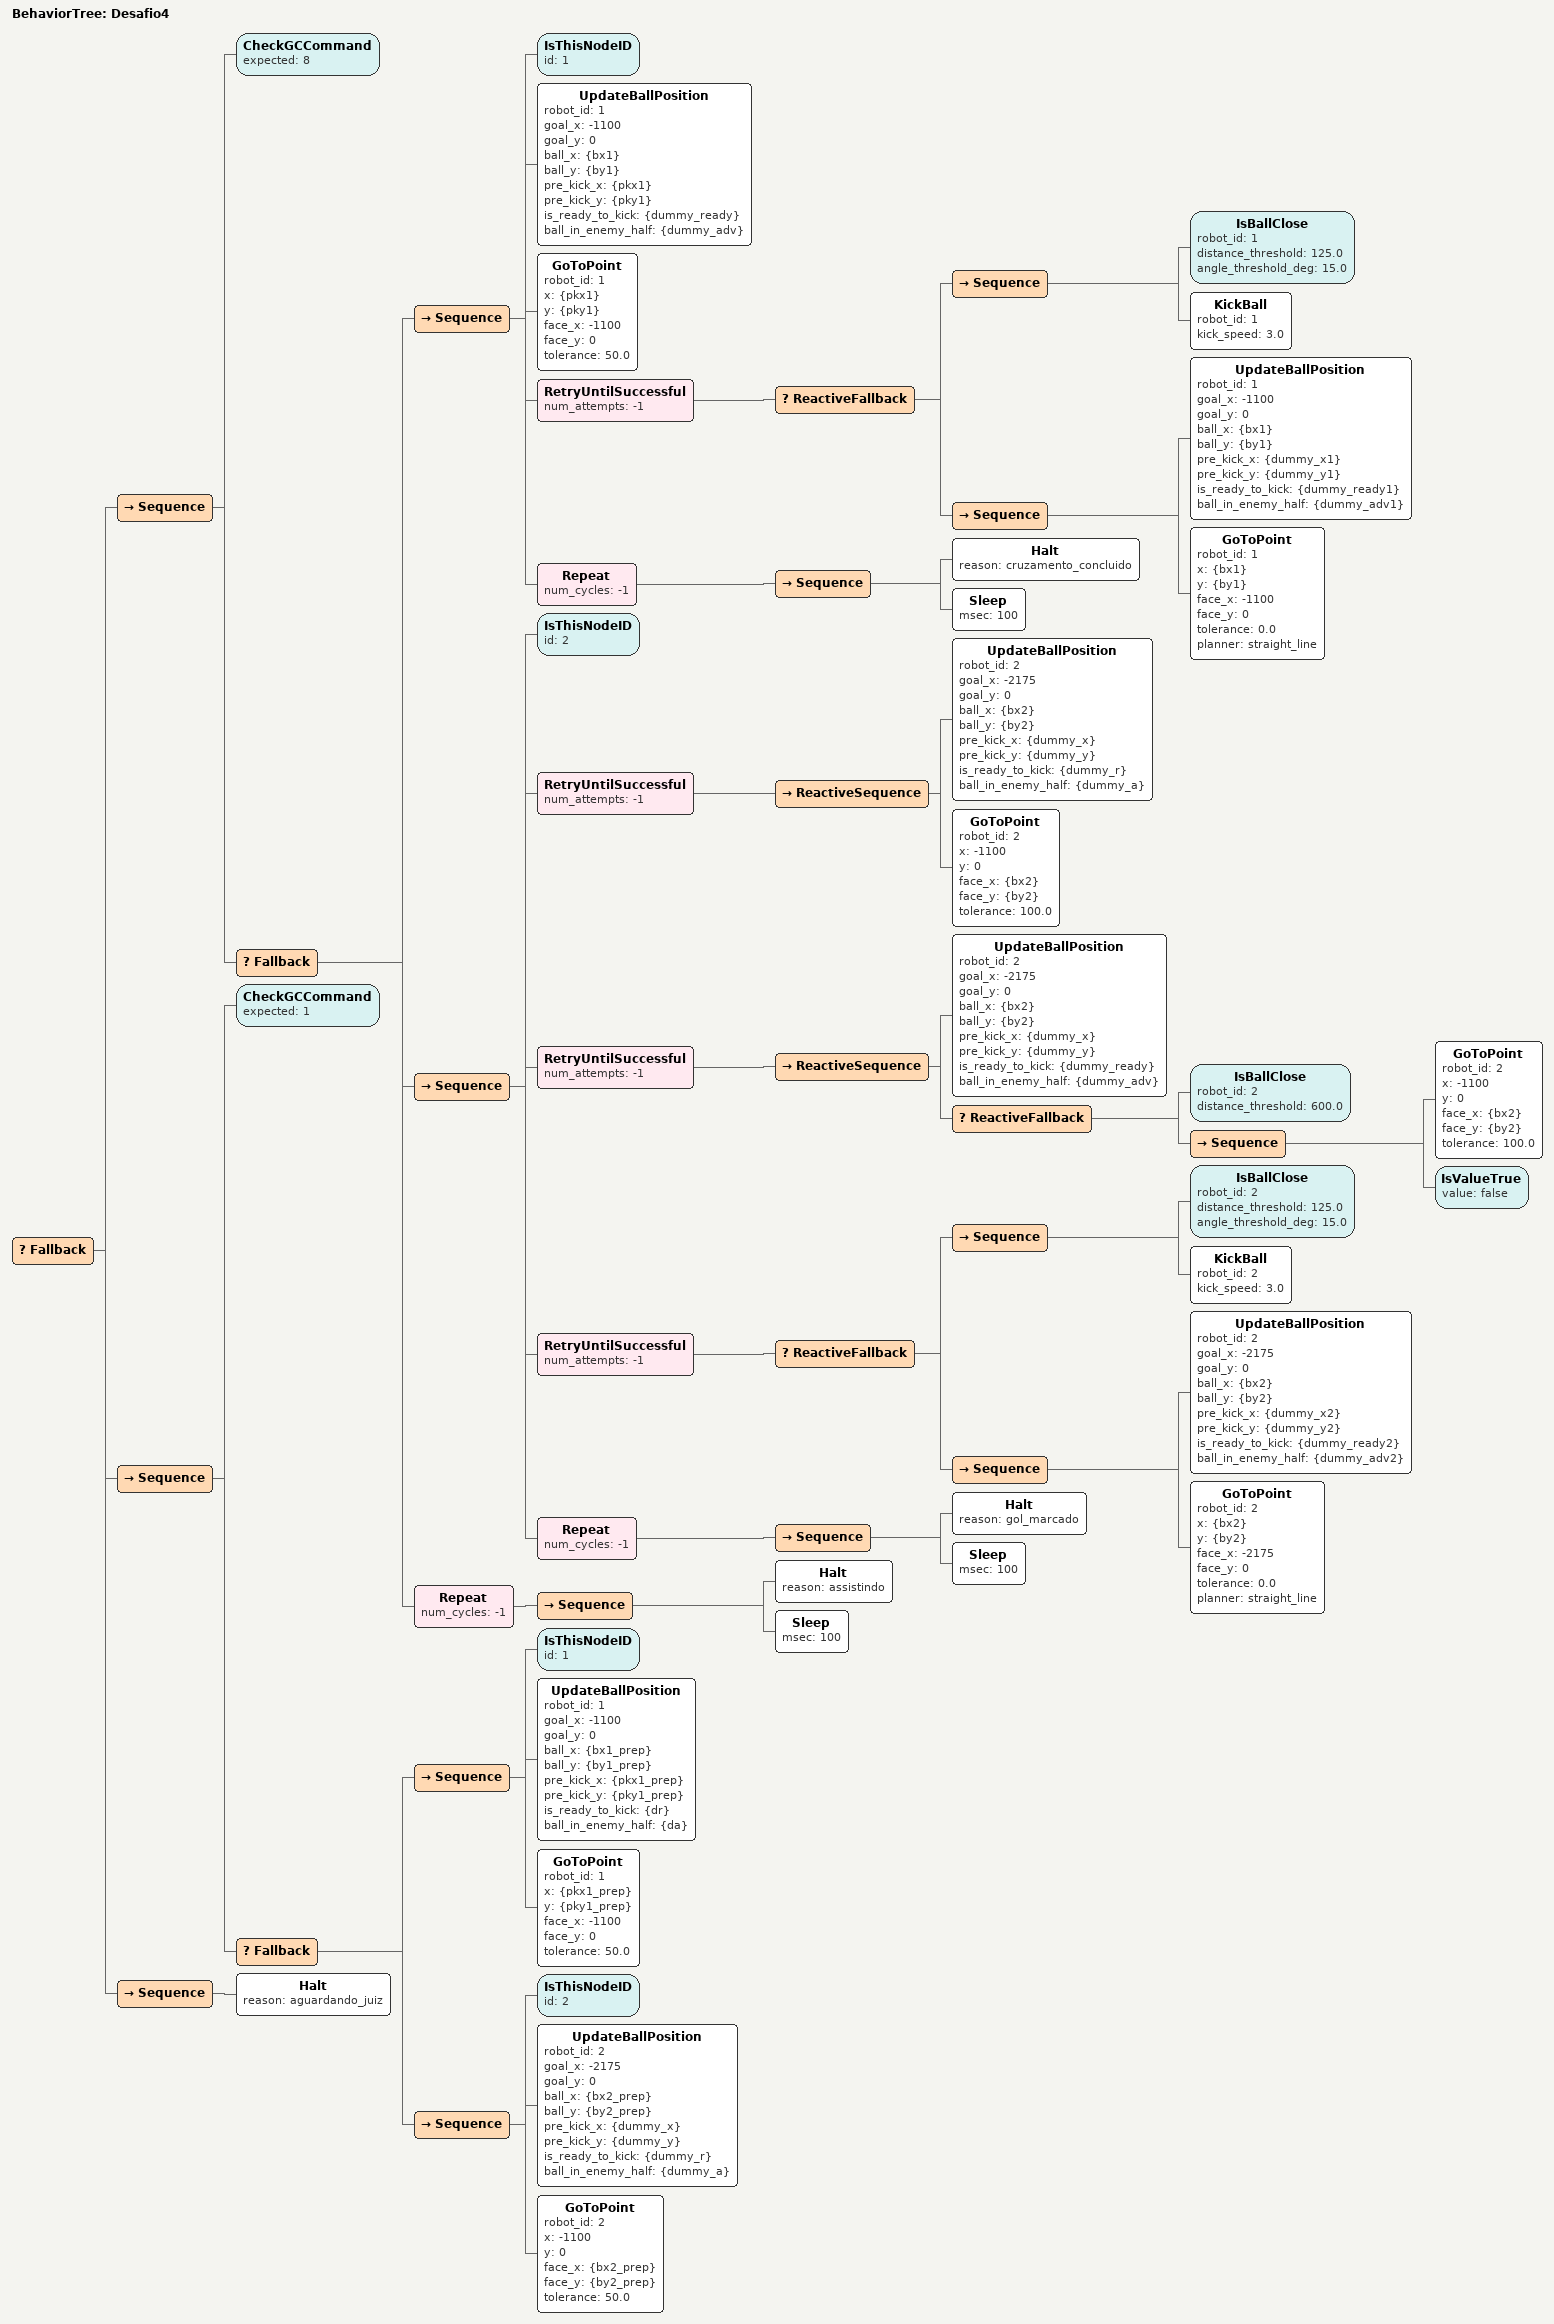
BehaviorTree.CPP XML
<root BTCPP_format="4">
    <BehaviorTree ID="Desafio4">
        <Fallback>

            <!-- FASE DE EXECUÇÃO (A SUA JOGADA ORIGINAL)       -->
            <Sequence>
                <CheckGCCommand expected="8"/>

                <Fallback>

                    <!-- ROBÔ 1 (O CRUZADOR / WINGER)                   -->
                    <Sequence>
                        <IsThisNodeID id="1"/>

                        <UpdateBallPosition robot_id="1" goal_x="-1100" goal_y="0"
                                            ball_x="{bx1}" ball_y="{by1}" pre_kick_x="{pkx1}" pre_kick_y="{pky1}"
                                            is_ready_to_kick="{dummy_ready}" ball_in_enemy_half="{dummy_adv}"/>

                        <GoToPoint robot_id="1" x="{pkx1}" y="{pky1}" face_x="-1100" face_y="0" tolerance="50.0"/>

                        <RetryUntilSuccessful num_attempts="-1">
                            <ReactiveFallback>
                                <Sequence>
                                    <IsBallClose robot_id="1" distance_threshold="125.0" angle_threshold_deg="15.0"/>
                                    <KickBall robot_id="1" kick_speed="3.0"/>
                                </Sequence>
                                <Sequence>
                                    <UpdateBallPosition robot_id="1" goal_x="-1100" goal_y="0"
                                                        ball_x="{bx1}" ball_y="{by1}" pre_kick_x="{dummy_x1}" pre_kick_y="{dummy_y1}"
                                                        is_ready_to_kick="{dummy_ready1}" ball_in_enemy_half="{dummy_adv1}"/>
                                    <GoToPoint robot_id="1" x="{bx1}" y="{by1}" face_x="-1100" face_y="0" tolerance="0.0" planner="straight_line"/>
                                </Sequence>
                            </ReactiveFallback>
                        </RetryUntilSuccessful>

                        <Repeat num_cycles="-1">
                            <Sequence>
                                <Halt reason="cruzamento_concluido"/>
                                <Sleep msec="100"/>
                            </Sequence>
                        </Repeat>
                    </Sequence>

                    <!-- ROBÔ 2 (O ATACANTE DA GRANDE ÁREA)             -->
                    <Sequence>
                        <IsThisNodeID id="2"/>

                        <!-- FASE 1: QUARENTENA! Agora Reativa para não travar a memória da árvore -->
                        <RetryUntilSuccessful num_attempts="-1">
                            <ReactiveSequence>
                                <UpdateBallPosition robot_id="2" goal_x="-2175" goal_y="0" ball_x="{bx2}" ball_y="{by2}" pre_kick_x="{dummy_x}" pre_kick_y="{dummy_y}" is_ready_to_kick="{dummy_r}" ball_in_enemy_half="{dummy_a}"/>
                                <GoToPoint robot_id="2" x="-1100" y="0" face_x="{bx2}" face_y="{by2}" tolerance="100.0"/>
                            </ReactiveSequence>
                        </RetryUntilSuccessful>

                        <!-- FASE 2: RADAR LIGADO! Agora Reativo e corrigido para manter a base em -1100 -->
                        <RetryUntilSuccessful num_attempts="-1">
                            <ReactiveSequence>
                                <UpdateBallPosition robot_id="2" goal_x="-2175" goal_y="0"
                                                    ball_x="{bx2}" ball_y="{by2}" pre_kick_x="{dummy_x}" pre_kick_y="{dummy_y}"
                                                    is_ready_to_kick="{dummy_ready}" ball_in_enemy_half="{dummy_adv}"/>
                                <ReactiveFallback>
                                    <IsBallClose robot_id="2" distance_threshold="600.0"/>
                                    <Sequence>
                                        <GoToPoint robot_id="2" x="-1100" y="0" face_x="{bx2}" face_y="{by2}" tolerance="100.0"/>
                                        <IsValueTrue value="false"/>
                                    </Sequence>
                                </ReactiveFallback>
                            </ReactiveSequence>
                        </RetryUntilSuccessful>

                        <!-- FASE 3: BOLA NA ÁREA! A sua jogada dinâmica 100% restaurada -->
                        <RetryUntilSuccessful num_attempts="-1">
                            <ReactiveFallback>
                                <Sequence>
                                    <IsBallClose robot_id="2" distance_threshold="125.0" angle_threshold_deg="15.0"/>
                                    <KickBall robot_id="2" kick_speed="3.0"/>
                                </Sequence>
                                <Sequence>
                                    <UpdateBallPosition robot_id="2" goal_x="-2175" goal_y="0"
                                                        ball_x="{bx2}" ball_y="{by2}" pre_kick_x="{dummy_x2}" pre_kick_y="{dummy_y2}"
                                                        is_ready_to_kick="{dummy_ready2}" ball_in_enemy_half="{dummy_adv2}"/>
                                    <GoToPoint robot_id="2" x="{bx2}" y="{by2}" face_x="-2175" face_y="0" tolerance="0.0" planner="straight_line"/>
                                </Sequence>
                            </ReactiveFallback>
                        </RetryUntilSuccessful>

                        <Repeat num_cycles="-1">
                            <Sequence>
                                <Halt reason="gol_marcado"/>
                                <Sleep msec="100"/>
                            </Sequence>
                        </Repeat>
                    </Sequence>

                    <Repeat num_cycles="-1">
                        <Sequence>
                            <Halt reason="assistindo"/>
                            <Sleep msec="100"/>
                        </Sequence>
                    </Repeat>

                </Fallback>
            </Sequence>

            <!-- FASE DE PREPARAÇÃO (RESTRIÇÃO DO STOP)         -->
            <Sequence>
                <CheckGCCommand expected="1"/>
                <Fallback>
                    <Sequence>
                        <IsThisNodeID id="1"/>
                        <UpdateBallPosition robot_id="1" goal_x="-1100" goal_y="0" ball_x="{bx1_prep}" ball_y="{by1_prep}" pre_kick_x="{pkx1_prep}" pre_kick_y="{pky1_prep}" is_ready_to_kick="{dr}" ball_in_enemy_half="{da}"/>
                        <GoToPoint robot_id="1" x="{pkx1_prep}" y="{pky1_prep}" face_x="-1100" face_y="0" tolerance="50.0"/>
                    </Sequence>
                    <Sequence>
                        <IsThisNodeID id="2"/>
                        <!-- Na preparação, ele já aguarda em -1100 rastreando a posição da bola -->
                        <UpdateBallPosition robot_id="2" goal_x="-2175" goal_y="0" ball_x="{bx2_prep}" ball_y="{by2_prep}" pre_kick_x="{dummy_x}" pre_kick_y="{dummy_y}" is_ready_to_kick="{dummy_r}" ball_in_enemy_half="{dummy_a}"/>
                        <GoToPoint robot_id="2" x="-1100" y="0" face_x="{bx2_prep}" face_y="{by2_prep}" tolerance="50.0"/>
                    </Sequence>
                </Fallback>
            </Sequence>

            <!-- ESTADO INATIVO -->
            <Sequence>
                <Halt reason="aguardando_juiz"/>
            </Sequence>

        </Fallback>
    </BehaviorTree>
</root>
